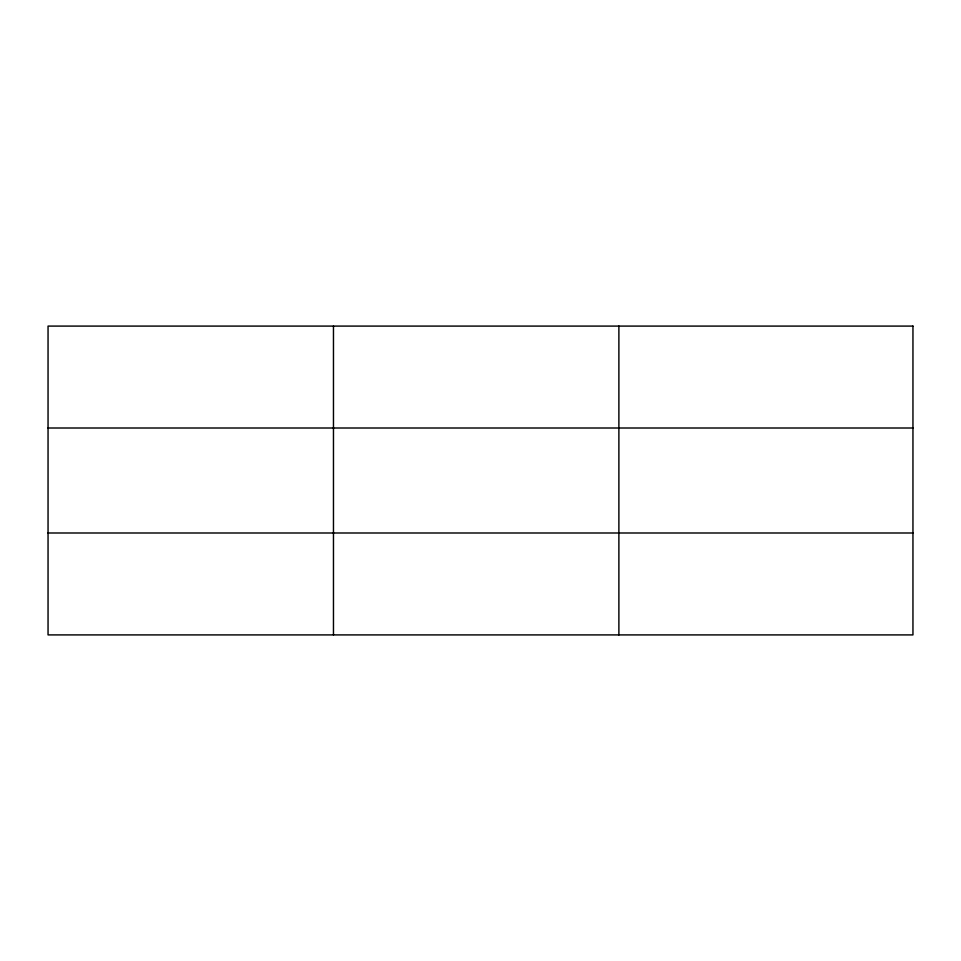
<?xml version="1.0" encoding="UTF-8"?>
<svg xmlns="http://www.w3.org/2000/svg" width="961" height="961" viewBox="0 0 961 961"><rect width="100%" height="100%" fill="white"/><g stroke="black" fill="none" stroke-linecap="round" stroke-linejoin="round"><path stroke-width="1.44" d="M333.467 634.909L333.467 326.091M618.884 634.909L618.884 326.091M48.05 428.005L912.95 428.005M48.05 532.995L912.95 532.995M912.95 326.091L912.95 634.909L48.05 634.909L48.05 326.091L912.95 326.091"/></g></svg>
